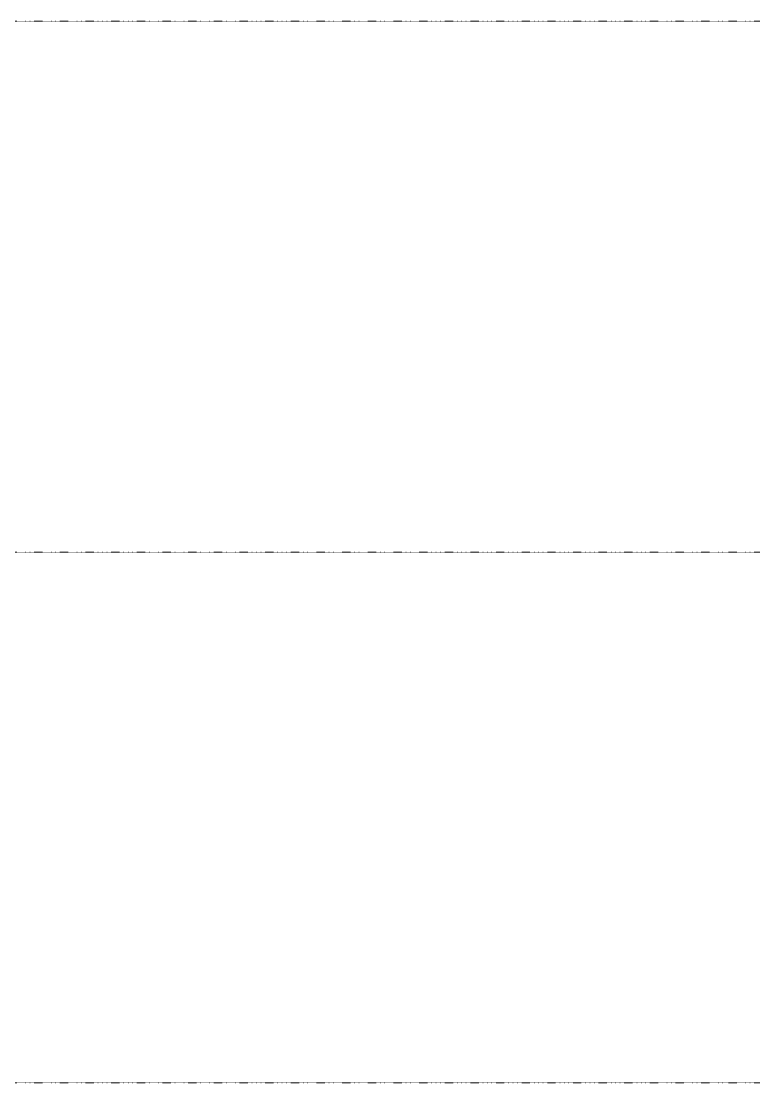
# Model space of a CAD drawing. Extents: x -32000 to 290600, y -29000 to 131250.
# Drawn here: x 269727 to 290600, y 0 to 30000 of the extents above; entities that cross this region are included whole.
import ezdxf

# ---------------------------------------------------------------- set-up
doc = ezdxf.new("R2010")
doc.units = 0
doc.header["$LTSCALE"] = 10
doc.linetypes.add('H12PL2$0$JJP_三點線', pattern=[0.9, 0.3, -0.15, 0, -0.15, 0, -0.15, 0, -0.15])
doc.linetypes.add('XFM7P20ICA$0$H12PL2$0$JJP_三點線', pattern=[0.9, 0.3, -0.15, 0, -0.15, 0, -0.15, 0, -0.15])
doc.layers.add('H12PL2$0$S-GRID', color=252, linetype='Continuous')
doc.layers.add('XFM7P20ICA$0$H12PL2$0$S-GRID', color=252, linetype='Continuous')

# ---------------------------------------------------------------- blocks, each defined once
blk = doc.blocks.new('H12PL2')
at = {"layer": 'H12PL2$0$S-GRID', "linetype": 'H12PL2$0$JJP_三點線', "lineweight": 0}
for p, q in [((-29000, 30000), (289600, 30000)), ((289600, 30000), (290600, 30000)), ((-29000, 15000), (289600, 15000)), ((289600, 15000), (290600, 15000)), ((-29000, 0), (289600, 0)), ((289600, 0), (290600, 0))]:
    blk.add_line(p, q, dxfattribs=at)
blk = doc.blocks.new('XFM7P20ICA$0$H12PL2')
at = {"layer": 'XFM7P20ICA$0$H12PL2$0$S-GRID', "linetype": 'XFM7P20ICA$0$H12PL2$0$JJP_三點線', "lineweight": 0}
for p, q in [((-29000, 30000), (289600, 30000)), ((289600, 30000), (290600, 30000)), ((-29000, 15000), (289600, 15000)), ((289600, 15000), (290600, 15000)), ((-29000, 0), (289600, 0)), ((289600, 0), (290600, 0))]:
    blk.add_line(p, q, dxfattribs=at)
blk = doc.blocks.new('XFM7P20ICA')
blk.add_blockref('XFM7P20ICA$0$H12PL2', (0, 0))

msp = doc.modelspace()

# ---------------------------------------------------------------- block references
for name in ['H12PL2', 'XFM7P20ICA']:
    msp.add_blockref(name, (0, 0))

doc.saveas('drawing.dxf')
